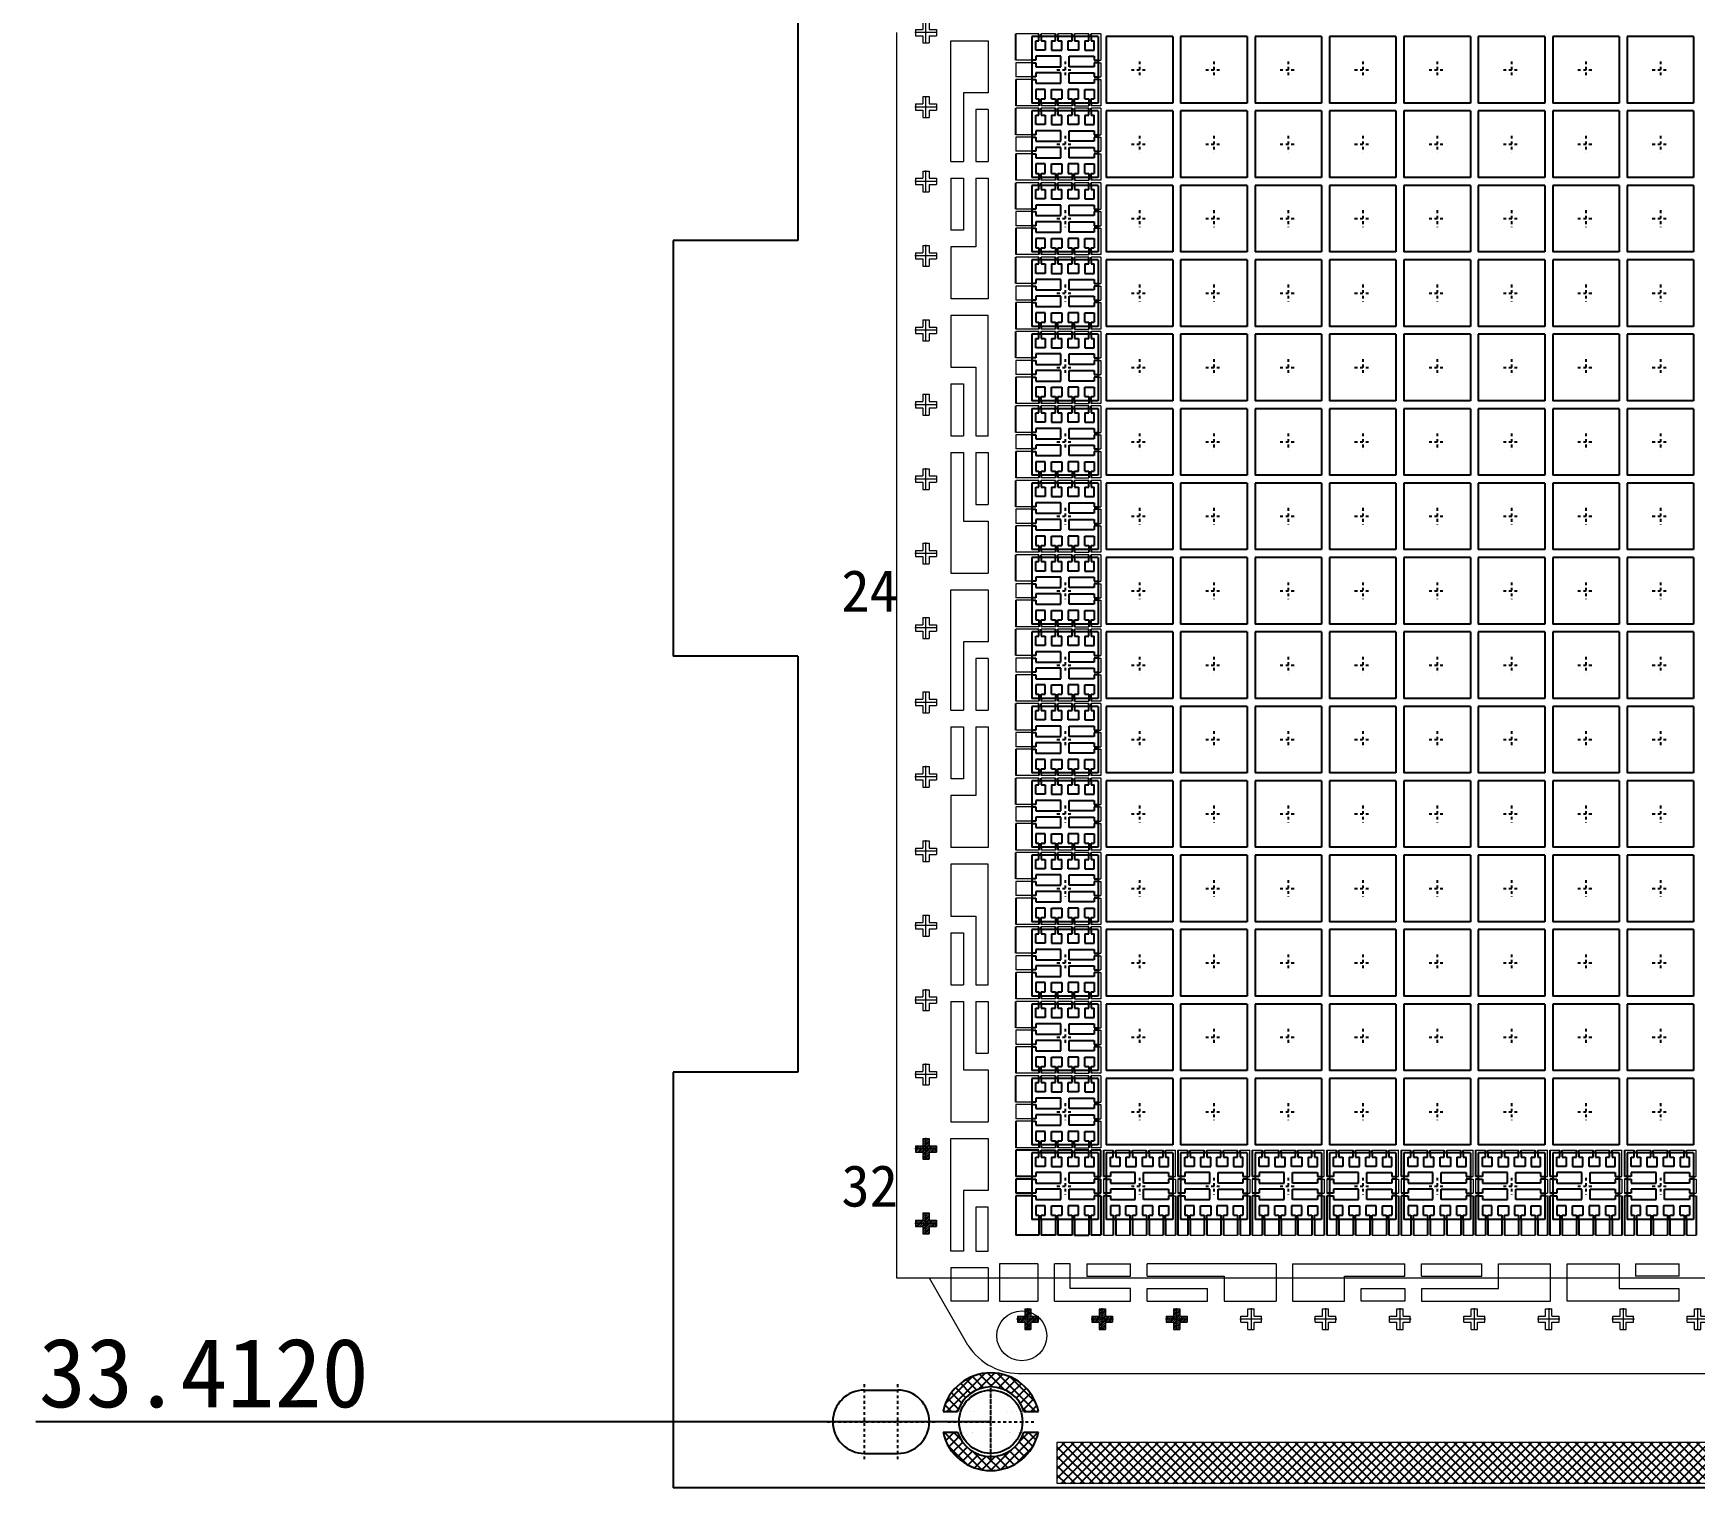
# Model space of a CAD drawing. Extents: x -120 to 253, y -170 to 71.
# Drawn here: x -115.6 to -55.6, y -57.1 to -4.6 of the extents above; entities that cross this region are included whole.
import ezdxf

# ---------------------------------------------------------------- set-up
doc = ezdxf.new("R2010")
doc.units = 0
doc.header["$LTSCALE"] = 0.01
doc.header["$MEASUREMENT"] = 0
for name, pattern in [('CENTER', [2, 1.25, -0.25, 0.25, -0.25]), ('CENTER2', [1.125, 0.75, -0.125, 0.125, -0.125]), ('PHANTOM', [2.5, 1.25, -0.25, 0.25, -0.25, 0.25, -0.25])]:
    doc.linetypes.add(name, pattern=pattern)
doc.layers.get('0').update_dxf_attribs({"linetype": 'CONTINUOUS', "lineweight": 0})
doc.layers.get('DEFPOINTS').update_dxf_attribs({"linetype": 'CONTINUOUS'})
for name, color, linetype in [('0D', 2, 'CONTINUOUS'), ('CEN', 2, 'CENTER'), ('Double Plating', 6, 'CONTINUOUS'), ('PACKAGE', 6, 'CONTINUOUS'), ('PAGE1', 7, 'CONTINUOUS'), ('PATTERNING', 7, 'CONTINUOUS'), ('plating', 1, 'CONTINUOUS'), ('标注', 7, 'CONTINUOUS'), ('正面', 30, 'CONTINUOUS')]:
    doc.layers.add(name, color=color, linetype=linetype)
doc.layers.add('Pkg', color=6, linetype='PHANTOM', lineweight=9)
doc.styles.get("Standard").update_dxf_attribs({"font": ''})
doc.styles.get('STANDARD').set_extended_font_data('SimSun')
doc.dimstyles.new('LF2_A3_1.5X', dxfattribs={"dimtxt": 2.5, "dimasz": 2.5, "dimexe": 0.15, "dimexo": 0.01, "dimgap": 0.5, "dimtad": 1, "dimdec": 4, "dimlfac": 0.666667, "dimzin": 1, "dimdsep": 46, "dimlunit": 6, "dimtxsty": 'STANDARD', "dimcen": 2.5, "dimclrd": 1, "dimclre": 1, "dimclrt": 7, "dimadec": 0, "dimazin": 0, "dimtfac": 1, "dimtdec": 4, "dimtmove": 0, "dimatfit": 3, "dimfxl": 1, "dimtfillclr": 256, "dimtolj": 1, "dimtzin": 0, "dimarcsym": 1})
pattern_1 = [(45, (0, 0), (-0.1122532, 0.1122532), []), (135, (0, 0), (-0.1122532, -0.1122532), [])]

# ---------------------------------------------------------------- blocks, each defined once
blk = doc.blocks.new('vc')
at = {"color": 0}
for p, q in [((-94.993, 163.409), (-93.643, 163.409)), ((-94.093, 160.934), (-94.093, 159.059)), ((-93.643, 160.934), (-93.643, 159.059)), ((-94.993, 159.059), (-94.543, 159.059)), ((-94.093, 159.059), (-93.643, 159.059)), ((-94.993, 158.459), (-94.543, 158.459)), ((-94.993, 158.459), (-94.993, 156.584)), ((-94.543, 158.459), (-94.543, 156.584)), ((-94.093, 158.459), (-93.643, 158.459)), ((-93.643, 158.459), (-93.643, 154.109)), ((-94.993, 155.984), (-94.993, 154.109)), ((-93.643, 154.109), (-94.993, 154.109)), ((-93.643, 153.509), (-94.993, 153.509)), ((-94.993, 151.034), (-94.993, 149.159)), ((-94.543, 151.034), (-94.543, 149.159)), ((-94.993, 149.159), (-94.543, 149.159)), ((-94.093, 149.159), (-93.643, 149.159)), ((-94.993, 148.559), (-94.543, 148.559)), ((-94.993, 148.559), (-94.993, 144.209)), ((-94.093, 148.559), (-93.643, 148.559)), ((-94.093, 148.559), (-94.093, 146.684)), ((-93.643, 148.559), (-93.643, 146.684)), ((-93.643, 146.084), (-93.643, 144.209)), ((-94.993, 144.209), (-93.643, 144.209)), ((-94.993, 143.609), (-93.643, 143.609)), ((-94.093, 141.134), (-94.093, 139.259)), ((-93.643, 141.134), (-93.643, 139.259)), ((-94.993, 139.259), (-94.543, 139.259)), ((-94.093, 139.259), (-93.643, 139.259)), ((-94.993, 138.659), (-94.543, 138.659)), ((-94.993, 138.659), (-94.993, 136.784)), ((-94.543, 138.659), (-94.543, 136.784)), ((-94.093, 138.659), (-93.643, 138.659)), ((-93.643, 138.659), (-93.643, 134.309)), ((-94.993, 136.184), (-94.993, 134.309)), ((-93.643, 134.309), (-94.993, 134.309)), ((-93.643, 133.709), (-94.993, 133.709)), ((-94.993, 131.234), (-94.993, 129.359)), ((-94.543, 131.234), (-94.543, 129.359)), ((-94.993, 129.359), (-94.543, 129.359)), ((-94.093, 129.359), (-93.643, 129.359)), ((-94.993, 128.759), (-94.543, 128.759)), ((-94.993, 128.759), (-94.993, 124.409)), ((-94.093, 128.759), (-93.643, 128.759)), ((-94.093, 128.759), (-94.093, 126.884)), ((-93.643, 128.759), (-93.643, 126.884)), ((-93.643, 126.284), (-93.643, 124.409)), ((-94.993, 124.409), (-93.643, 124.409)), ((-94.993, 123.809), (-93.643, 123.809)), ((-94.093, 119.744), (-93.643, 119.744)), ((-90.088, 119.294), (-88.513, 119.294)), ((-90.088, 118.844), (-88.513, 118.844)), ((-88.513, 118.844), (-88.513, 119.294)), ((-87.913, 118.844), (-87.913, 119.294)), ((-83.263, 119.294), (-83.263, 117.944)), ((-82.663, 119.294), (-82.663, 117.944)), ((-82.663, 119.294), (-78.613, 119.294)), ((-78.613, 118.844), (-78.613, 119.294)), ((-78.013, 118.844), (-78.013, 119.294)), ((-78.013, 119.294), (-75.838, 119.294)), ((-78.013, 118.844), (-75.838, 118.844)), ((-75.238, 119.294), (-73.363, 119.294)), ((-73.363, 117.944), (-73.363, 119.294)), ((-72.763, 117.944), (-72.763, 119.294)), ((-70.288, 119.294), (-68.713, 119.294)), ((-68.713, 118.844), (-70.288, 118.844)), ((-68.713, 118.844), (-68.713, 119.294)), ((-88.513, 117.944), (-88.513, 118.394)), ((-87.913, 117.944), (-87.913, 118.394)), ((-87.913, 118.394), (-85.738, 118.394)), ((-80.188, 118.394), (-78.613, 118.394)), ((-78.613, 118.394), (-78.613, 117.944)), ((-78.013, 118.394), (-78.013, 117.944)), ((-68.713, 117.944), (-68.713, 118.394)), ((-87.913, 117.944), (-85.738, 117.944)), ((-82.663, 117.944), (-80.788, 117.944)), ((-78.613, 117.944), (-80.188, 117.944)), ((-78.013, 117.944), (-73.363, 117.944))]:
    blk.add_line(p, q, dxfattribs=at)
for p, q in [((-94.993, 159.059), (-94.993, 163.409)), ((-93.643, 163.409), (-93.643, 161.534)), ((-93.643, 161.534), (-94.543, 161.534)), ((-94.543, 161.534), (-94.543, 159.059)), ((-93.643, 160.934), (-94.093, 160.934)), ((-94.093, 158.459), (-94.093, 155.984)), ((-94.543, 156.584), (-94.993, 156.584)), ((-94.093, 155.984), (-94.993, 155.984)), ((-94.993, 153.509), (-94.993, 151.634)), ((-93.643, 149.159), (-93.643, 153.509)), ((-94.993, 151.634), (-94.093, 151.634)), ((-94.093, 151.634), (-94.093, 149.159)), ((-94.993, 151.034), (-94.543, 151.034)), ((-94.543, 148.559), (-94.543, 146.084)), ((-94.093, 146.684), (-93.643, 146.684)), ((-94.543, 146.084), (-93.643, 146.084)), ((-94.993, 139.259), (-94.993, 143.609)), ((-93.643, 143.609), (-93.643, 141.734)), ((-93.643, 141.734), (-94.543, 141.734)), ((-94.543, 141.734), (-94.543, 139.259)), ((-93.643, 141.134), (-94.093, 141.134)), ((-94.093, 138.659), (-94.093, 136.184)), ((-94.543, 136.784), (-94.993, 136.784)), ((-94.093, 136.184), (-94.993, 136.184)), ((-94.993, 133.709), (-94.993, 131.834)), ((-93.643, 129.359), (-93.643, 133.709)), ((-94.993, 131.834), (-94.093, 131.834)), ((-94.093, 131.834), (-94.093, 129.359)), ((-94.993, 131.234), (-94.543, 131.234)), ((-94.543, 128.759), (-94.543, 126.284)), ((-94.093, 126.884), (-93.643, 126.884)), ((-94.543, 126.284), (-93.643, 126.284)), ((-94.993, 119.744), (-94.993, 123.809)), ((-93.643, 123.809), (-93.643, 121.934)), ((-94.543, 121.934), (-94.543, 119.744)), ((-93.643, 121.934), (-94.543, 121.934)), ((-94.093, 121.334), (-94.093, 119.744)), ((-93.643, 121.334), (-94.093, 121.334)), ((-93.643, 119.744), (-93.643, 121.334)), ((-94.543, 119.744), (-94.993, 119.744)), ((-94.993, 119.144), (-94.993, 117.944)), ((-93.643, 119.144), (-94.993, 119.144)), ((-94.543, 119.144), (-94.993, 119.144)), ((-93.643, 119.144), (-93.643, 117.944)), ((-93.238, 119.294), (-93.238, 117.944)), ((-91.851, 119.294), (-93.238, 119.294)), ((-91.851, 119.294), (-91.851, 117.944)), ((-90.688, 119.294), (-91.251, 119.294)), ((-91.251, 117.944), (-91.251, 119.294)), ((-90.688, 118.394), (-90.688, 119.294)), ((-90.088, 119.294), (-90.088, 118.844)), ((-83.263, 119.294), (-87.913, 119.294)), ((-87.913, 118.844), (-85.138, 118.844)), ((-85.138, 118.844), (-85.138, 117.944)), ((-80.788, 117.944), (-80.788, 118.844)), ((-80.788, 118.844), (-78.613, 118.844)), ((-75.838, 118.844), (-75.838, 119.294)), ((-75.238, 118.394), (-75.238, 119.294)), ((-72.763, 119.294), (-70.888, 119.294)), ((-70.888, 119.294), (-70.888, 118.394)), ((-70.288, 119.294), (-70.288, 118.844)), ((-88.513, 118.394), (-90.688, 118.394)), ((-85.738, 117.944), (-85.738, 118.394)), ((-80.188, 117.944), (-80.188, 118.394)), ((-78.013, 118.394), (-75.238, 118.394)), ((-70.888, 118.394), (-68.713, 118.394)), ((-93.643, 117.944), (-94.993, 117.944)), ((-93.238, 117.944), (-91.851, 117.944)), ((-91.251, 117.944), (-88.513, 117.944)), ((-85.138, 117.944), (-83.263, 117.944)), ((-68.713, 117.944), (-72.763, 117.944))]:
    blk.add_line(p, q)
blk = doc.blocks.new('Number2')
at = {"char_height": 1, "width": 2.79448, "attachment_point": 5}
for s, insert in [('24', (-6.111, -39.375)), ('32', (-6.111, -53.695))]:
    blk.add_mtext(s, dxfattribs=dict(at, insert=insert))
blk = doc.blocks.new('SQURE')
h = blk.add_hatch()
h.set_pattern_fill('ANSI31', color=3, scale=0.01, style=0)
h.set_pattern_definition([(45, (-1249.376477, 404.86497), (-0.0224506403, 0.0224506403), [])])
h.paths.add_polyline_path([(0.25, 0.075), (0.075, 0.075), (0.075, 0.25), (0, 0.25), (0, 0), (0.25, 0)])
h.paths.add_polyline_path([(0.25, 0), (0, 0), (0, -0.039, 0.039956), (0.075, -0.098), (0.075, -0.075), (0.25, -0.075)])
h.paths.add_polyline_path([(0, -0.039), (0, -0.25), (0.075, -0.25), (0.075, -0.098, -0.039956)])
h.paths.add_polyline_path([(0, -0.039, -0.02262), (-0.038, 0), (-0.25, 0), (-0.25, -0.075), (-0.075, -0.075), (-0.075, -0.25), (0, -0.25)])
h.paths.add_polyline_path([(-0.095, 0.075), (-0.25, 0.075), (-0.25, 0), (-0.038, 0, -0.039348)])
h.paths.add_polyline_path([(0, 0.25), (-0.075, 0.25), (-0.075, 0.075), (-0.095, 0.075, 0.039348), (-0.038, 0), (0, 0)])
h.paths.add_polyline_path([(0, 0), (-0.038, 0, 0.02262), (0, -0.039)])
at = {"color": 2, "linetype": 'ByBlock', "lineweight": 0}
for p, q in [((-0.25, 0.075), (-0.075, 0.075)), ((-0.25, 0.075), (-0.25, -0.075)), ((-0.075, 0.25), (-0.075, 0.075)), ((-0.075, 0.25), (0.075, 0.25)), ((0.075, 0.25), (0.075, 0.075)), ((0.075, 0.075), (0.25, 0.075)), ((-0.25, -0.075), (-0.075, -0.075)), ((-0.075, -0.075), (-0.075, -0.25)), ((0.075, -0.075), (0.25, -0.075)), ((0.075, -0.075), (0.075, -0.25))]:
    blk.add_line(p, q, dxfattribs=at)
at = {"color": 2}
for p, q in [((0.25, 0.075), (0.25, -0.075)), ((-0.075, -0.25), (0.075, -0.25))]:
    blk.add_line(p, q, dxfattribs=at)
at = {"layer": '0D', "color": 3, "linetype": 'ByBlock', "lineweight": 0}
for p, q in [((0.27, 0), (-0.27, 0)), ((0, -0.264), (0, 0.264))]:
    blk.add_line(p, q, dxfattribs=at)
blk = doc.blocks.new('squre2')
at = {"linetype": 'ByBlock', "lineweight": 0}
for p, q in [((138.218, 278.632), (138.218, 278.457)), ((138.218, 278.632), (138.368, 278.632)), ((138.368, 278.632), (138.368, 278.457)), ((138.043, 278.457), (138.218, 278.457)), ((138.043, 278.457), (138.043, 278.307)), ((138.043, 278.307), (138.218, 278.307)), ((138.218, 278.307), (138.218, 278.132)), ((138.368, 278.457), (138.543, 278.457)), ((138.368, 278.307), (138.543, 278.307)), ((138.368, 278.307), (138.368, 278.132))]:
    blk.add_line(p, q, dxfattribs=at)
for p, q in [((138.543, 278.457), (138.543, 278.307)), ((138.218, 278.132), (138.368, 278.132))]:
    blk.add_line(p, q)
at = {"layer": '0D', "color": 3, "linetype": 'ByBlock', "lineweight": 0}
for p, q in [((138.293, 278.118), (138.293, 278.645)), ((138.563, 278.382), (138.023, 278.382))]:
    blk.add_line(p, q, dxfattribs=at)
blk = doc.blocks.new('SQURE1')
at = {"linetype": 'ByBlock', "lineweight": 0}
for p, q in [((131.348, 271.907), (131.523, 271.907)), ((131.348, 271.907), (131.348, 271.757)), ((131.523, 272.082), (131.523, 271.907)), ((131.523, 272.082), (131.673, 272.082)), ((131.673, 272.082), (131.673, 271.907)), ((131.673, 271.907), (131.848, 271.907)), ((131.348, 271.757), (131.523, 271.757)), ((131.523, 271.757), (131.523, 271.582)), ((131.673, 271.757), (131.848, 271.757)), ((131.673, 271.757), (131.673, 271.582))]:
    blk.add_line(p, q, dxfattribs=at)
for p, q in [((131.848, 271.907), (131.848, 271.757)), ((131.523, 271.582), (131.673, 271.582))]:
    blk.add_line(p, q)
at = {"layer": '0D', "color": 3, "linetype": 'ByBlock', "lineweight": 0}
for p, q in [((131.868, 271.832), (131.328, 271.832)), ((131.598, 271.568), (131.598, 272.095))]:
    blk.add_line(p, q, dxfattribs=at)
blk = doc.blocks.new('ceter')
at = {"color": 1, "linetype": 'CENTER2', "ltscale": 0.05}
for p, q in [((133.948, 276.199), (133.948, 275.795)), ((133.948, 276.199), (133.948, 275.795)), ((133.948, 276.199), (133.948, 275.795)), ((133.948, 276.199), (133.948, 275.795)), ((133.753, 275.997), (134.143, 275.997)), ((133.753, 275.997), (134.143, 275.997)), ((133.753, 275.997), (134.143, 275.997)), ((133.753, 275.997), (134.143, 275.997))]:
    blk.add_line(p, q, dxfattribs=at)
blk = doc.blocks.new('11')
at = {"layer": 'PACKAGE', "color": 0}
for p, q in [((-549.124, -323.329), (-549.124, -324.929)), ((-547.524, -323.329), (-549.124, -323.329)), ((-547.524, -323.329), (-547.524, -324.929)), ((-547.524, -324.929), (-549.124, -324.929))]:
    blk.add_line(p, q, dxfattribs=at)
at = {"layer": 'plating'}
blk.add_blockref('ceter', (-682.272, -600.125), dxfattribs=at)
blk = doc.blocks.new('tie bar-3')
for p, q in [((-0.945, 1.297), (-1.77, 1.297)), ((-0.345, 1.297), (-0.855, 1.297)), ((0.255, 1.297), (-0.255, 1.297)), ((1.297, 1.297), (0.945, 1.297)), ((-1.2, 0.345), (-1.77, 0.345)), ((-1.2, 0.255), (-1.77, 0.255)), ((-1.2, -0.255), (-1.77, -0.255)), ((-1.2, -0.345), (-1.77, -0.345)), ((1.297, -0.345), (1.297, -1.298)), ((-0.945, -1.298), (-1.77, -1.298)), ((-0.345, -1.298), (-0.855, -1.298)), ((0.255, -1.298), (-0.255, -1.298)), ((1.297, -1.298), (0.945, -1.298))]:
    blk.add_line(p, q)
at = {"color": 0}
for p, q in [((0.855, 1.297), (0.345, 1.297)), ((1.297, 1.297), (1.297, 0.345)), ((-1.77, 0.255), (-1.77, -0.255)), ((1.2, 0.345), (1.297, 0.345)), ((1.2, 0.255), (1.297, 0.255)), ((1.297, 0.255), (1.297, -0.255)), ((1.2, -0.255), (1.297, -0.255)), ((1.2, -0.345), (1.297, -0.345)), ((0.345, -1.298), (0.855, -1.298))]:
    blk.add_line(p, q, dxfattribs=at)
at = {"layer": 'PATTERNING'}
for p, q in [((-1.77, 0.345), (-1.77, 1.297)), ((-0.945, 1.2), (-0.945, 1.297)), ((-0.855, 1.2), (-0.855, 1.297)), ((-0.345, 1.2), (-0.345, 1.297)), ((-0.255, 1.2), (-0.255, 1.297)), ((0.255, 1.2), (0.255, 1.297)), ((0.345, 1.2), (0.345, 1.297)), ((0.855, 1.2), (0.855, 1.297)), ((0.945, 1.2), (0.945, 1.297)), ((-1.77, -0.345), (-1.77, -1.298)), ((-0.945, -1.2), (-0.945, -1.298)), ((-0.855, -1.2), (-0.855, -1.298)), ((-0.345, -1.2), (-0.345, -1.298)), ((-0.255, -1.2), (-0.255, -1.298)), ((0.255, -1.2), (0.255, -1.298)), ((0.345, -1.2), (0.345, -1.298)), ((0.855, -1.2), (0.855, -1.298)), ((0.945, -1.2), (0.945, -1.298))]:
    blk.add_line(p, q, dxfattribs=at)
blk = doc.blocks.new('tie bar-7')
for p, q in [((-1.298, 1.297), (-0.945, 1.297)), ((-0.855, 1.297), (-0.345, 1.297)), ((0.345, 1.297), (0.855, 1.297)), ((0.945, 1.297), (1.297, 1.297)), ((-1.298, -1.77), (-0.945, -1.77)), ((-0.855, -1.77), (-0.345, -1.77)), ((-0.255, -1.77), (0.255, -1.77)), ((0.945, -1.77), (1.297, -1.77))]:
    blk.add_line(p, q)
at = {"color": 0}
for p, q in [((-0.255, 1.297), (0.255, 1.297)), ((1.297, 0.345), (1.297, 1.297)), ((-1.298, 0.255), (-1.298, -0.255)), ((1.2, 0.345), (1.297, 0.345)), ((1.2, 0.255), (1.297, 0.255)), ((1.297, 0.255), (1.297, -0.255)), ((1.2, -0.255), (1.297, -0.255)), ((1.2, -0.345), (1.297, -0.345)), ((0.345, -1.77), (0.855, -1.77))]:
    blk.add_line(p, q, dxfattribs=at)
at = {"layer": 'PATTERNING'}
for p, q in [((-1.298, 1.297), (-1.298, 0.345)), ((-0.945, 1.2), (-0.945, 1.297)), ((-0.855, 1.2), (-0.855, 1.297)), ((-0.345, 1.2), (-0.345, 1.297)), ((-0.255, 1.2), (-0.255, 1.297)), ((0.255, 1.2), (0.255, 1.297)), ((0.345, 1.2), (0.345, 1.297)), ((0.855, 1.2), (0.855, 1.297)), ((0.945, 1.2), (0.945, 1.297)), ((-1.2, 0.345), (-1.298, 0.345)), ((-1.2, 0.255), (-1.298, 0.255)), ((-1.2, -0.255), (-1.298, -0.255)), ((-1.2, -0.345), (-1.298, -0.345)), ((-1.298, -0.345), (-1.298, -1.77)), ((1.297, -0.345), (1.297, -1.77)), ((-0.945, -1.2), (-0.945, -1.77)), ((-0.855, -1.2), (-0.855, -1.77)), ((-0.345, -1.2), (-0.345, -1.77)), ((-0.255, -1.2), (-0.255, -1.77)), ((0.255, -1.2), (0.255, -1.77)), ((0.345, -1.2), (0.345, -1.77)), ((0.855, -1.2), (0.855, -1.77)), ((0.945, -1.2), (0.945, -1.77))]:
    blk.add_line(p, q, dxfattribs=at)
blk = doc.blocks.new('tie bar-10')
for p, q in [((-2.145, 0.0975), (-2.97, 0.0975)), ((-0.945, 0.0975), (-1.455, 0.0975)), ((-0.345, 0.0975), (-0.855, 0.0975)), ((0.0975, 0.0975), (-0.255, 0.0975)), ((-2.145, -2.97), (-2.97, -2.97)), ((-1.545, -2.97), (-2.055, -2.97)), ((-0.945, -2.97), (-1.455, -2.97)), ((0.0975, -2.97), (-0.255, -2.97))]:
    blk.add_line(p, q)
at = {"color": 0}
for p, q in [((-2.055, 0.0975), (-1.545, 0.0975)), ((0.0975, -0.855), (0.0975, 0.0975)), ((-2.97, -0.945), (-2.97, -1.455)), ((0, -0.855), (0.0975, -0.855)), ((0, -0.945), (0.0975, -0.945)), ((0.0975, -1.455), (0.0975, -0.945)), ((0, -1.455), (0.0975, -1.455)), ((0, -1.545), (0.0975, -1.545)), ((-0.855, -2.97), (-0.345, -2.97))]:
    blk.add_line(p, q, dxfattribs=at)
at = {"layer": 'PATTERNING'}
for p, q in [((-2.97, 0.0975), (-2.97, -0.855)), ((-2.145, 0), (-2.145, 0.0975)), ((-2.055, 0), (-2.055, 0.0975)), ((-1.545, 0), (-1.545, 0.0975)), ((-1.455, 0), (-1.455, 0.0975)), ((-0.945, 0), (-0.945, 0.0975)), ((-0.855, 0), (-0.855, 0.0975)), ((-0.345, 0), (-0.345, 0.0975)), ((-0.255, 0), (-0.255, 0.0975)), ((-2.4, -0.855), (-2.97, -0.855)), ((-2.4, -0.945), (-2.97, -0.945)), ((-2.4, -1.455), (-2.97, -1.455)), ((-2.97, -1.545), (-2.97, -2.97)), ((-2.4, -1.545), (-2.97, -1.545)), ((0.0975, -1.545), (0.0975, -2.97)), ((-2.145, -2.4), (-2.145, -2.97)), ((-2.055, -2.4), (-2.055, -2.97)), ((-1.545, -2.4), (-1.545, -2.97)), ((-1.455, -2.4), (-1.455, -2.97)), ((-0.945, -2.4), (-0.945, -2.97)), ((-0.855, -2.4), (-0.855, -2.97)), ((-0.345, -2.4), (-0.345, -2.97)), ((-0.255, -2.4), (-0.255, -2.97))]:
    blk.add_line(p, q, dxfattribs=at)
blk = doc.blocks.new('UNIT')
at = {"layer": 'Pkg'}
for p, q in [((-0.8, 0.8), (-0.8, -0.8)), ((0.8, 0.8), (-0.8, 0.8)), ((0.8, 0.8), (0.8, -0.8)), ((0.8, -0.8), (-0.8, -0.8))]:
    blk.add_line(p, q, dxfattribs=at)
at = {"layer": '正面', "color": 0}
for p, q in [((-0.63, 0.7), (-0.63, 0.8)), ((-0.57, 0.8), (-0.57, 0.7)), ((-0.23, 0.7), (-0.23, 0.8)), ((-0.17, 0.8), (-0.17, 0.7)), ((0.17, 0.7), (0.17, 0.8)), ((0.23, 0.8), (0.23, 0.7)), ((0.57, 0.7), (0.57, 0.8)), ((0.63, 0.8), (0.63, 0.7)), ((-0.7, 0.475), (-0.7, 0.7)), ((-0.475, 0.475), (-0.7, 0.475)), ((-0.475, 0.7), (-0.475, 0.475)), ((-0.325, 0.7), (-0.325, 0.475)), ((-0.325, 0.475), (-0.075, 0.475)), ((-0.075, 0.475), (-0.075, 0.7)), ((0.075, 0.475), (0.075, 0.7)), ((0.325, 0.475), (0.075, 0.475)), ((0.325, 0.7), (0.325, 0.475)), ((0.475, 0.7), (0.475, 0.475)), ((0.475, 0.475), (0.7, 0.475)), ((0.7, 0.475), (0.7, 0.7)), ((-0.7, 0.23), (-0.8, 0.23)), ((-0.8, 0.17), (-0.7, 0.17)), ((-0.1, 0.325), (-0.7, 0.325)), ((-0.7, 0.075), (-0.1, 0.075)), ((-0.1, 0.075), (-0.1, 0.325)), ((0.1, 0.075), (0.1, 0.325)), ((0.1, 0.325), (0.7, 0.325)), ((0.7, 0.075), (0.1, 0.075)), ((0.7, 0.23), (0.8, 0.23)), ((0.8, 0.17), (0.7, 0.17)), ((-0.7, -0.17), (-0.8, -0.17)), ((-0.8, -0.23), (-0.7, -0.23)), ((-0.1, -0.075), (-0.7, -0.075)), ((-0.7, -0.325), (-0.1, -0.325)), ((-0.1, -0.325), (-0.1, -0.075)), ((0.1, -0.325), (0.1, -0.075)), ((0.1, -0.075), (0.7, -0.075)), ((0.7, -0.325), (0.1, -0.325)), ((0.7, -0.17), (0.8, -0.17)), ((0.8, -0.23), (0.7, -0.23)), ((-0.475, -0.475), (-0.7, -0.475)), ((-0.7, -0.475), (-0.7, -0.7)), ((-0.63, -0.7), (-0.63, -0.8)), ((-0.57, -0.8), (-0.57, -0.7)), ((-0.475, -0.7), (-0.475, -0.475)), ((-0.325, -0.7), (-0.325, -0.475)), ((-0.325, -0.475), (-0.075, -0.475)), ((-0.23, -0.7), (-0.23, -0.8)), ((-0.17, -0.8), (-0.17, -0.7)), ((-0.075, -0.475), (-0.075, -0.7)), ((0.325, -0.475), (0.075, -0.475)), ((0.075, -0.475), (0.075, -0.7)), ((0.17, -0.7), (0.17, -0.8)), ((0.23, -0.8), (0.23, -0.7)), ((0.325, -0.7), (0.325, -0.475)), ((0.475, -0.7), (0.475, -0.475)), ((0.475, -0.475), (0.7, -0.475)), ((0.57, -0.7), (0.57, -0.8)), ((0.63, -0.8), (0.63, -0.7)), ((0.7, -0.475), (0.7, -0.7))]:
    blk.add_line(p, q, dxfattribs=at)
at = {"layer": '正面', "color": 0, "ltscale": 0.02}
for points in [[(-0.7, 0.7), (-0.63, 0.7)], [(-0.57, 0.7), (-0.475, 0.7)], [(-0.325, 0.7), (-0.23, 0.7)], [(-0.17, 0.7), (-0.075, 0.7)], [(0.075, 0.7), (0.17, 0.7)], [(0.23, 0.7), (0.325, 0.7)], [(0.475, 0.7), (0.57, 0.7)], [(0.63, 0.7), (0.7, 0.7)], [(-0.7, 0.325), (-0.7, 0.23)], [(-0.7, 0.17), (-0.7, 0.075)], [(0.7, 0.325), (0.7, 0.23)], [(0.7, 0.17), (0.7, 0.075)], [(-0.7, -0.075), (-0.7, -0.17)], [(-0.7, -0.23), (-0.7, -0.325)], [(0.7, -0.075), (0.7, -0.17)], [(0.7, -0.23), (0.7, -0.325)], [(-0.7, -0.7), (-0.63, -0.7)], [(-0.57, -0.7), (-0.475, -0.7)], [(-0.325, -0.7), (-0.23, -0.7)], [(-0.17, -0.7), (-0.075, -0.7)], [(0.075, -0.7), (0.17, -0.7)], [(0.23, -0.7), (0.325, -0.7)], [(0.475, -0.7), (0.57, -0.7)], [(0.63, -0.7), (0.7, -0.7)]]:
    blk.add_lwpolyline(points, dxfattribs=at)
blk = doc.blocks.new('Range')
at = {"layer": 'CEN'}
h = blk.add_hatch(dxfattribs=at)
h.set_pattern_fill('ANSI37', color=6, scale=0.05, style=0)
h.set_pattern_definition(pattern_1)
edge = h.paths.add_edge_path()
edge.add_arc((-416.667, 103.017), 0.837, 17.3787, 162.6213)
edge.add_line((-417.466, 103.267), (-417.815, 103.267))
edge.add_arc((-416.667, 103.017), 1.175, 12.2845, 167.7155, ccw=False)
edge.add_line((-415.519, 103.267), (-415.868, 103.267))
h = blk.add_hatch(dxfattribs=at)
h.set_pattern_fill('ANSI37', color=6, scale=0.05, style=0)
h.set_pattern_definition(pattern_1)
edge = h.paths.add_edge_path()
edge.add_arc((-416.667, 103.017), 0.837, 197.3787, 342.6213)
edge.add_line((-415.868, 102.767), (-415.519, 102.767))
edge.add_arc((-416.667, 103.017), 1.175, 192.2845, 347.7155, ccw=False)
edge.add_line((-417.815, 102.767), (-417.466, 102.767))
at = {"color": 0}
for p, q in [((-417.815, 103.267), (-417.466, 103.267)), ((-415.868, 103.267), (-415.519, 103.267)), ((-417.815, 102.767), (-417.466, 102.767)), ((-415.868, 102.767), (-415.519, 102.767))]:
    blk.add_line(p, q, dxfattribs=at)
for radius, start, end in [(1.175, 12.2845, 167.7155), (0.837, 17.3787, 162.6213), (1.175, 192.2845, 347.7155), (0.837, 197.3787, 342.6213)]:
    blk.add_arc((-416.667, 103.017), radius, start, end, dxfattribs=at)
at = {"layer": 'CEN', "color": 3, "linetype": 'CENTER'}
for p, q in [((-416.667, 102.117), (-416.667, 103.917)), ((-417.567, 103.017), (-415.767, 103.017))]:
    blk.add_line(p, q, dxfattribs=at)
at = {"layer": 'PAGE1'}
blk.add_circle((-416.667, 103.017), 0.762, dxfattribs=at)
blk = doc.blocks.new('Circle')
at = {"layer": 'plating', "color": 3, "linetype": 'CENTER'}
for p, q in [((39.353, 160.07), (39.353, 161.783)), ((38.321, 160.927), (40.385, 160.927))]:
    blk.add_line(p, q, dxfattribs=at)
at = {"color": 0, "rotation": 2.9849863675e-06}
blk.add_blockref('Range', (456.019, 57.91), dxfattribs=at)
blk = doc.blocks.new('Z$W@#00294823')
at = {"layer": 'CEN', "color": 3, "linetype": 'CENTER'}
for p, q in [((0, -0.856), (0, 0.856)), ((-1.032, 0), (1.032, 0))]:
    blk.add_line(p, q, dxfattribs=at)
at = {"layer": '标注'}
blk.add_blockref('Circle', (-39.353, -160.927), dxfattribs=at)
blk = doc.blocks.new('Z$W@#38060F6F')
at = {"color": 0}
blk.add_blockref('Z$W@#00294823', (0, 0), dxfattribs=at)
blk = doc.blocks.new('*D73')
at = {"color": 1, "lineweight": -2, "transparency": 16777216}
blk.add_line((-867.904, -1293.612), (-902.369, -1293.612), dxfattribs=at)
at = {"layer": 'DEFPOINTS', "color": 0, "transparency": 16777216}
for p in [(-781.998, -1243.494), (-889.746, -1293.612), (-867.894, -1293.612)]:
    blk.add_point(p, dxfattribs=at)
at = {"color": 7, "transparency": 16777216, "insert": (-896.307, -1291.862), "char_height": 2.5, "attachment_point": 5}
blk.add_mtext('\\A1;33.4120', dxfattribs=at)

msp = doc.modelspace()

# ---------------------------------------------------------------- hatches: boundary and pattern name
at = {"layer": 'Double Plating'}
h = msp.add_hatch(dxfattribs=at)
h.set_pattern_fill('ANSI37', color=256, scale=0.075, style=0)
h.set_pattern_definition([(45, (-619.38856, -395.0964), (-0.1683798, 0.1683798), []), (135, (-619.38856, -395.0964), (-0.1683798, -0.1683798), [])])
h.paths.add_polyline_path([(-54.9625, -56.90423), (-78.6025, -56.90423), (-78.6025, -55.40423), (-54.9625, -55.40423)])

# ---------------------------------------------------------------- linework, layer by layer
at = {"color": 5}
for p, q in [((-84.39336, -49.49423), (-84.38952, -4.55423)), ((4.91, -49.49423), (-84.39336, -49.49423)), ((-81.82741, -51.90505), (-83.2193, -49.49423)), ((-79.85538, -52.92923), (4.91, -52.92923))]:
    msp.add_line(p, q, dxfattribs=at)
msp.add_lwpolyline([(-54.9625, -56.90423), (-78.6025, -56.90423), (-78.6025, -55.40423), (-54.9625, -55.40423)], close=True)
msp.add_circle((-79.88613, -51.57173), 0.9, dxfattribs=at)
msp.add_arc((-79.96781, -50.73509), 2.19703, 212.1758425, 272.9335009, dxfattribs=at)
at = {"layer": 'PAGE1'}
for p, q in [((-87.9625, 2.94577), (-87.9625, -12.05423)), ((-92.4625, -12.05423), (-92.4625, -27.05423)), ((-87.9625, -12.05423), (-92.4625, -12.05423)), ((-87.9625, -27.05423), (-92.4625, -27.05423)), ((-87.9625, -27.05423), (-87.9625, -42.05423)), ((-92.4625, -42.05423), (-92.4625, -57.05423)), ((-87.9625, -42.05423), (-92.4625, -42.05423)), ((-85.5625, -53.52923), (-84.3625, -53.52923)), ((-85.5625, -55.81523), (-84.3625, -55.81523)), ((96.5375, -57.05423), (-92.4625, -57.05423))]:
    msp.add_line(p, q, dxfattribs=at)
for centre, start, end in [((-85.5625, -54.67223), 90, 270), ((-84.3625, -54.67223), 270, 90)]:
    msp.add_arc(centre, 1.143, start, end, dxfattribs=at)
at = {"layer": 'plating', "color": 3, "linetype": 'CENTER'}
for p, q in [((-85.5625, -56.02223), (-85.5625, -53.32223)), ((-84.3625, -56.02223), (-84.3625, -53.32223)), ((-81.0025, -56.02223), (-81.0025, -53.32223)), ((-86.9125, -54.67223), (-84.2125, -54.67223)), ((-85.7125, -54.67223), (-83.0125, -54.67223)), ((-82.3525, -54.67223), (-79.6525, -54.67223))]:
    msp.add_line(p, q, dxfattribs=at)

# ---------------------------------------------------------------- block references
for name, p in [('vc', (12.55051, -168.26372)), ('tie bar-3', (-78.325, -5.89673)), ('tie bar-3', (-78.325, -8.58173)), ('tie bar-3', (-78.325, -11.26673)), ('tie bar-3', (-78.325, -13.95173)), ('tie bar-3', (-78.325, -16.63673)), ('tie bar-3', (-78.325, -19.32173)), ('tie bar-3', (-78.325, -22.00673)), ('tie bar-3', (-78.325, -24.69173)), ('tie bar-3', (-78.325, -27.37673)), ('tie bar-3', (-78.325, -30.06173)), ('tie bar-3', (-78.325, -32.74673)), ('tie bar-3', (-78.325, -35.43173)), ('tie bar-3', (-78.325, -38.11673)), ('tie bar-3', (-78.325, -40.80173)), ('tie bar-3', (-78.325, -43.48673)), ('tie bar-7', (-75.64, -46.17173)), ('tie bar-7', (-72.955, -46.17173)), ('tie bar-7', (-70.27, -46.17173)), ('tie bar-7', (-67.585, -46.17173)), ('tie bar-7', (-64.9, -46.17173)), ('tie bar-7', (-62.215, -46.17173)), ('tie bar-7', (-59.53, -46.17173)), ('tie bar-7', (-56.845, -46.17173))]:
    msp.add_blockref(name, p)
at = {"xscale": 1.5, "yscale": 1.5, "zscale": 1.5}
for name, p in [('Number2', (-76.20691, 34.37077)), ('SQURE1', (-280.73969, -412.30164)), ('11', (744.16149, 480.2965)), ('11', (746.84649, 480.2965)), ('11', (749.53149, 480.2965)), ('11', (752.21649, 480.2965)), ('11', (754.90149, 480.2965)), ('11', (757.58649, 480.2965)), ('11', (760.27149, 480.2965)), ('11', (762.95649, 480.2965)), ('11', (765.64149, 480.2965)), ('SQURE1', (-280.73969, -414.98664)), ('11', (744.16149, 477.6115)), ('11', (746.84649, 477.6115)), ('11', (749.53149, 477.6115)), ('11', (752.21649, 477.6115)), ('11', (754.90149, 477.6115)), ('11', (757.58649, 477.6115)), ('11', (760.27149, 477.6115)), ('11', (762.95649, 477.6115)), ('11', (765.64149, 477.6115)), ('SQURE1', (-280.73969, -417.67164)), ('11', (744.16149, 474.9265)), ('11', (746.84649, 474.9265)), ('11', (749.53149, 474.9265)), ('11', (752.21649, 474.9265)), ('11', (754.90149, 474.9265)), ('11', (757.58649, 474.9265)), ('11', (760.27149, 474.9265)), ('11', (762.95649, 474.9265)), ('11', (765.64149, 474.9265)), ('SQURE1', (-280.73969, -420.35664)), ('11', (744.16149, 472.2415)), ('11', (746.84649, 472.2415)), ('11', (749.53149, 472.2415)), ('11', (752.21649, 472.2415)), ('11', (754.90149, 472.2415)), ('11', (757.58649, 472.2415)), ('11', (760.27149, 472.2415)), ('11', (762.95649, 472.2415)), ('11', (765.64149, 472.2415)), ('SQURE1', (-280.73969, -423.04164)), ('11', (744.16149, 469.5565)), ('11', (746.84649, 469.5565)), ('11', (749.53149, 469.5565)), ('11', (752.21649, 469.5565)), ('11', (754.90149, 469.5565)), ('11', (757.58649, 469.5565)), ('11', (760.27149, 469.5565)), ('11', (762.95649, 469.5565)), ('11', (765.64149, 469.5565)), ('SQURE1', (-280.73969, -425.72664)), ('11', (744.16149, 466.8715)), ('11', (746.84649, 466.8715)), ('11', (749.53149, 466.8715)), ('11', (752.21649, 466.8715)), ('11', (754.90149, 466.8715)), ('11', (757.58649, 466.8715)), ('11', (760.27149, 466.8715)), ('11', (762.95649, 466.8715)), ('11', (765.64149, 466.8715)), ('SQURE1', (-280.73969, -428.41164)), ('11', (744.16149, 464.1865)), ('11', (746.84649, 464.1865)), ('11', (749.53149, 464.1865)), ('11', (752.21649, 464.1865)), ('11', (754.90149, 464.1865)), ('11', (757.58649, 464.1865)), ('11', (760.27149, 464.1865)), ('11', (762.95649, 464.1865)), ('11', (765.64149, 464.1865)), ('SQURE1', (-280.73969, -431.09664)), ('11', (744.16149, 461.5015)), ('11', (746.84649, 461.5015)), ('11', (749.53149, 461.5015)), ('11', (752.21649, 461.5015)), ('11', (754.90149, 461.5015)), ('11', (757.58649, 461.5015)), ('11', (760.27149, 461.5015)), ('11', (762.95649, 461.5015)), ('11', (765.64149, 461.5015)), ('SQURE1', (-280.73969, -433.78164)), ('11', (744.16149, 458.8165)), ('11', (746.84649, 458.8165)), ('11', (749.53149, 458.8165)), ('11', (752.21649, 458.8165)), ('11', (754.90149, 458.8165)), ('11', (757.58649, 458.8165)), ('11', (760.27149, 458.8165)), ('11', (762.95649, 458.8165)), ('11', (765.64149, 458.8165)), ('SQURE1', (-280.73969, -436.46664)), ('11', (744.16149, 456.1315)), ('11', (746.84649, 456.1315)), ('11', (749.53149, 456.1315)), ('11', (752.21649, 456.1315)), ('11', (754.90149, 456.1315)), ('11', (757.58649, 456.1315)), ('11', (760.27149, 456.1315)), ('11', (762.95649, 456.1315)), ('11', (765.64149, 456.1315)), ('SQURE1', (-280.73969, -439.15164)), ('11', (744.16149, 453.4465)), ('11', (746.84649, 453.4465)), ('11', (749.53149, 453.4465)), ('11', (752.21649, 453.4465)), ('11', (754.90149, 453.4465)), ('11', (757.58649, 453.4465)), ('11', (760.27149, 453.4465)), ('11', (762.95649, 453.4465)), ('11', (765.64149, 453.4465)), ('SQURE1', (-280.73969, -441.83664)), ('11', (744.16149, 450.7615)), ('11', (746.84649, 450.7615)), ('11', (749.53149, 450.7615)), ('11', (752.21649, 450.7615)), ('11', (754.90149, 450.7615)), ('11', (757.58649, 450.7615)), ('11', (760.27149, 450.7615)), ('11', (762.95649, 450.7615)), ('11', (765.64149, 450.7615)), ('SQURE1', (-280.73969, -444.52164)), ('11', (744.16149, 448.0765)), ('11', (746.84649, 448.0765)), ('11', (749.53149, 448.0765)), ('11', (752.21649, 448.0765)), ('11', (754.90149, 448.0765)), ('11', (757.58649, 448.0765)), ('11', (760.27149, 448.0765)), ('11', (762.95649, 448.0765)), ('11', (765.64149, 448.0765)), ('SQURE1', (-280.73969, -447.20664)), ('11', (744.16149, 445.3915)), ('11', (746.84649, 445.3915)), ('11', (749.53149, 445.3915)), ('11', (752.21649, 445.3915)), ('11', (754.90149, 445.3915)), ('11', (757.58649, 445.3915)), ('11', (760.27149, 445.3915)), ('11', (762.95649, 445.3915)), ('11', (765.64149, 445.3915)), ('SQURE1', (-280.73969, -449.89164)), ('11', (744.16149, 442.7065)), ('11', (746.84649, 442.7065)), ('11', (749.53149, 442.7065)), ('11', (752.21649, 442.7065)), ('11', (754.90149, 442.7065)), ('11', (757.58649, 442.7065)), ('11', (760.27149, 442.7065)), ('11', (762.95649, 442.7065)), ('11', (765.64149, 442.7065)), ('SQURE', (-83.3425, -44.82923)), ('11', (744.16149, 440.0215)), ('11', (746.84649, 440.0215)), ('11', (749.53149, 440.0215)), ('11', (752.21649, 440.0215)), ('11', (754.90149, 440.0215)), ('11', (757.58649, 440.0215)), ('11', (760.27149, 440.0215)), ('11', (762.95649, 440.0215)), ('11', (765.64149, 440.0215)), ('SQURE', (-83.3425, -47.51423)), ('SQURE', (-79.6675, -50.97172)), ('SQURE', (-76.9825, -50.97172)), ('SQURE', (-74.2975, -50.97172))]:
    msp.add_blockref(name, p, dxfattribs=at)
at = {"xscale": -1.5, "yscale": 1.5, "zscale": 1.5, "rotation": 180}
for p in [(-279.05219, 366.60067), (-276.36719, 366.60067), (-273.68219, 366.60067), (-270.99719, 366.60067), (-268.31219, 366.60067), (-265.62719, 366.60067), (-262.94219, 366.60067)]:
    msp.add_blockref('squre2', p, dxfattribs=at)
at = {"color": 0, "xscale": 1.5, "yscale": 1.5, "zscale": 1.5}
msp.add_blockref('Z$W@#38060F6F', (-81.0025, -54.67223), dxfattribs=at)
at = {"layer": 'PATTERNING', "xscale": 1.5, "yscale": 1.5, "zscale": 1.5}
for p in [(-78.325, -5.89673), (-78.325, -8.58173), (-78.325, -11.26673), (-78.325, -13.95173), (-78.325, -16.63673), (-78.325, -19.32173), (-78.325, -22.00673), (-78.325, -24.69173), (-78.325, -27.37673), (-78.325, -30.06173), (-78.325, -32.74673), (-78.325, -35.43173), (-78.325, -38.11673), (-78.325, -40.80173), (-78.325, -43.48673), (-78.325, -46.17173), (-75.64, -46.17173), (-72.955, -46.17173), (-70.27, -46.17173), (-67.585, -46.17173), (-64.9, -46.17173), (-62.215, -46.17173), (-59.53, -46.17173), (-56.845, -46.17173)]:
    msp.add_blockref('UNIT', p, dxfattribs=at)
at = {"layer": 'PATTERNING'}
msp.add_blockref('tie bar-10', (-77.125, -44.97173), dxfattribs=at)

# ---------------------------------------------------------------- dimensions: what is measured, and where the dimension line sits
at = {"color": 0}
dim = msp.add_ordinate_dim(feature_location=(-80.98584, -54.67223), offset=(-21.85199, 0), dtype=0, origin=(4.91, -4.55423), dimstyle='LF2_A3_1.5X', override={"dimtmove": 1}, dxfattribs=at)
dim.commit()
dim.dimension.update_dxf_attribs({"geometry": '*D73', "text_midpoint": (-109.39928, -52.92223), "insert": (786.90821, 1238.94015)})

doc.saveas('drawing.dxf')
